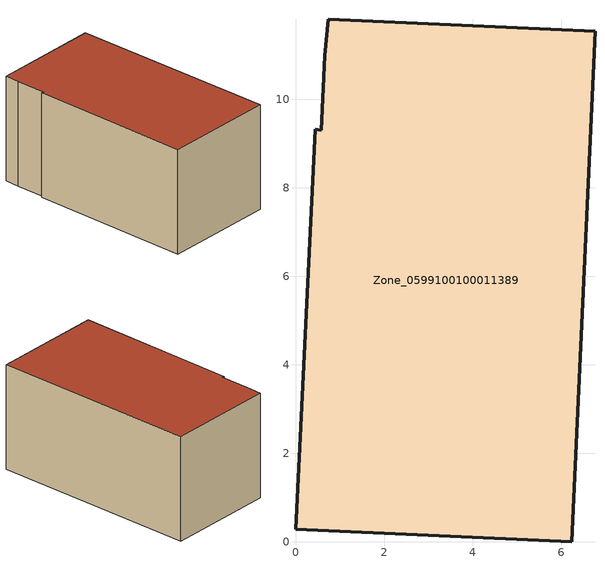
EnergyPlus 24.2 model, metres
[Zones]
Zone_0599100100011389
 floor ground (C_G): 0.66,10.98 0.74,11.81 6.77,11.54 6.24,0 0,0.28 0.45,9.32 0.59,9.3 z1.88
 wall outside (C_F): 6.24,0 6.77,11.54 0.74,11.81 0.66,10.98 0.59,9.3 0.45,9.32 0,0.28 6.24,0 z1.88:7.8
 roof outside (C_R): 0.74,11.81 0.66,10.98 0.59,9.3 0.45,9.32 0,0.28 6.24,0 6.77,11.54 z7.8
[BUILDING]
Pand.0599100100011389: North Axis=0; Terrain=City; Loads Convergence Tolerance Value=0.04; Temperature Convergence Tolerance Value=0.4; Solar Distribution=FullExterior; Maximum Number of Warmup Days=25; Minimum Number of Warmup Days=1
[Site:Location]
Rotterdam.The.Hague.AP_ZH_NLD Design_Conditions: Latitude=51.96; Longitude=4.45; Time Zone=1; Elevation=-4.5
[SITE:GROUNDTEMPERATURE:BUILDINGSURFACE]
18, 18, 18, 18, 18, 18, 18, 18, 18, 18, 18, 18
[MATERIAL] Thermal Absorptance=0.9; Solar Absorptance=0.7; Visible Absorptance=0.7
Name | Roughness | Thickness | Conductivity | Density | Specific Heat
G.TC.1946-1964 | MediumSmooth | 0.15 | 1 | 540 | 1210
F.TC.1946-1964 | Rough | 0.3 | 0.857143 | 1920 | 840
R.TC.1946-1964 | MediumRough | 0.2 | 0.235294 | 1500 | 1000
[CONSTRUCTION]
C_G: G.TC.1946-1964
C_F: F.TC.1946-1964
C_R: R.TC.1946-1964
[ZONE]
Zone_0599100100011389: Type=1; Multiplier=1; Ceiling Height=Autocalculate; Volume=Autocalculate; Floor Area=autocalculate; Part of Total Floor Area=Yes
[ZONEINFILTRATION:DESIGNFLOWRATE]
Infil_Zone_0599100100011389: Zone or ZoneList or Space or SpaceList=Zone_0599100100011389; Schedule=AlwaysOn; Design Flow Rate Calculation Method=Flow/Area; Flow Rate per Floor Area=0.003; Constant Term Coefficient=1; Temperature Term Coefficient=0; Velocity Term Coefficient=0; Velocity Squared Term Coefficient=0
[HVACTEMPLATE:ZONE:IDEALLOADSAIRSYSTEM]
Zone_0599100100011389: Maximum Heating Supply Air Temperature=50; Minimum Cooling Supply Air Temperature=13; Maximum Heating Supply Air Humidity Ratio=0.0156; Minimum Cooling Supply Air Humidity Ratio=0.0077; Heating Limit=NoLimit; Cooling Limit=NoLimit; Dehumidification Control Type=ConstantSensibleHeatRatio; Cooling Sensible Heat Ratio=0.7; Dehumidification Setpoint=60; Humidification Control Type=None; Humidification Setpoint=30; Outdoor Air Method=None; Outdoor Air Flow Rate per Person=0.00944; Outdoor Air Flow Rate per Zone Floor Area=0; Outdoor Air Flow Rate per Zone=0; Demand Controlled Ventilation Type=None; Outdoor Air Economizer Type=NoEconomizer; Heat Recovery Type=None; Sensible Heat Recovery Effectiveness=0.7; Latent Heat Recovery Effectiveness=0.65
[ZONECONTROL:THERMOSTAT]
ThermostatControl_Zone_0599100100011389: Zone or ZoneList=Zone_0599100100011389; Control Type Schedule=DualSetpointControlType; Control 1=Thermostat_Zone_0599100100011389; Temperature Difference Between Cutout And Setpoint=0
[THERMOSTATSETPOINT:DUALSETPOINT]
Thermostat_Zone_0599100100011389: Heating Setpoint Temperature Schedule=HeatingSetpoint_Zone_0599100100011389; Cooling Setpoint Temperature Schedule=CoolingSetpoint_Zone_0599100100011389
[SCHEDULE:COMPACT]
HeatingSetpoint_Zone_0599100100011389: Through: 12/31, For: AllDays, Until: 24:00, 21
CoolingSetpoint_Zone_0599100100011389: Through: 12/31, For: AllDays, Until: 24:00, 24
DualSetpointControlType: Through: 12/31, For: AllDays, Until: 24:00, 4
AlwaysOn: Through: 12/31, For: AllDays, Until: 24:00, 1
